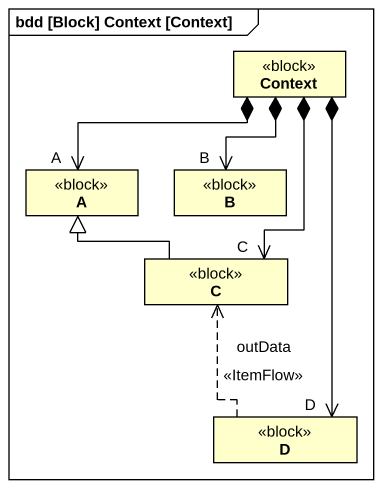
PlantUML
@startuml
mainframe bdd [Block] Context [Context]
hide circle
hide empty members
class Context <<block>>
class A <<block>>
class B <<block>>
class C <<block>>
class D <<block>>
Context *-left-> "A" A
Context *--> "B" B
Context *--> "C" C
Context *--> "D" D
C -up-|> A
D .up.> C : outData\n<<ItemFlow>>
@enduml
